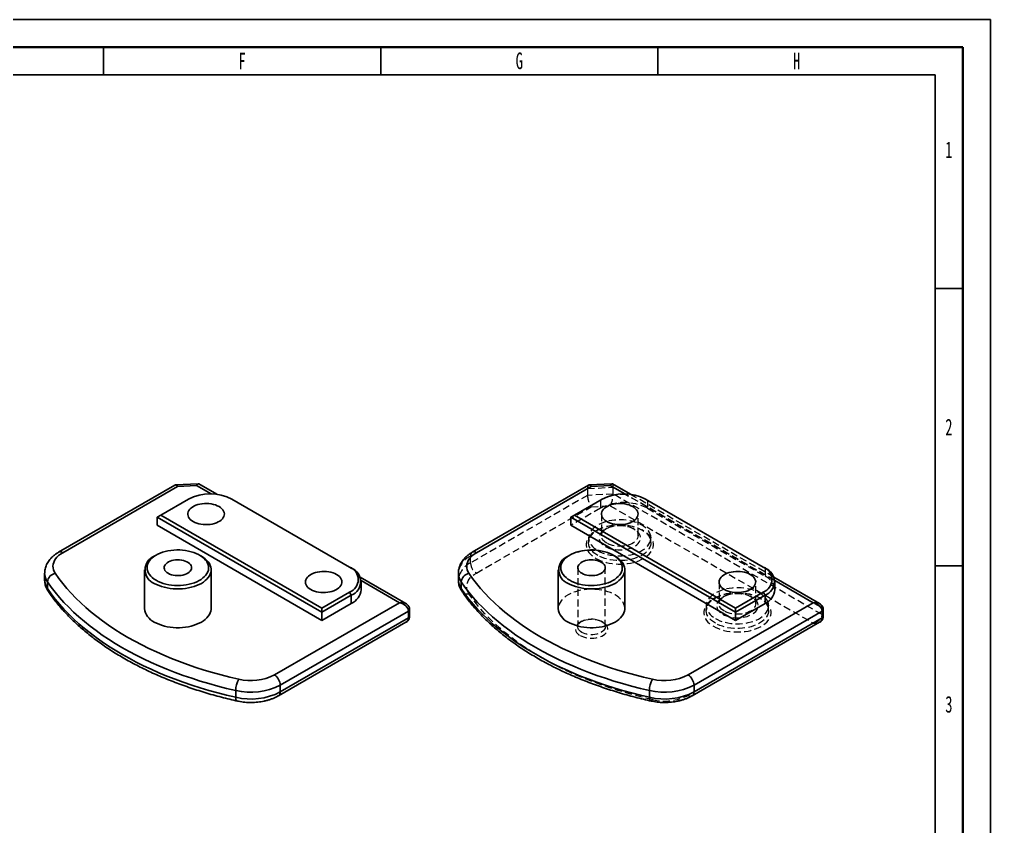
# Model space of a CAD drawing. Header units: millimetres. Extents: x 0 to 420, y 1 to 298.
# Drawn here: x 244.8 to 420, y 152.5 to 298 of the extents above; entities that cross this region are included whole.
import ezdxf

# ---------------------------------------------------------------- set-up
doc = ezdxf.new("R2010")
doc.units = ezdxf.units.MM
doc.linetypes.add('HIDDEN', pattern=[1.905, 1.27, -0.635])
doc.layers.add('SLD-0', color=179, linetype='Continuous')
doc.layers.add('도면층1', color=4, linetype='Continuous', lineweight=35)
doc.layers.add('도면층2', color=3, linetype='Continuous', lineweight=25)
doc.styles.add('SLDTEXTSTYLE5', font='TXT', dxfattribs={"width": 0.638186})

msp = doc.modelspace()

# ---------------------------------------------------------------- linework, layer by layer
at = {"color": 7, "linetype": 'Continuous', "lineweight": 25}
for p, q in [((272.8807, 214.0382), (251.8924, 201.9219)), ((273.3577, 213.8063), (252.6424, 201.8477)), ((277.094, 214.2721), (272.9672, 214.0637)), ((276.7664, 213.9785), (273.3577, 213.8063)), ((279.4216, 212.4457), (276.7664, 213.9785)), ((280.4249, 212.3737), (277.1666, 214.2546)), ((347.5004, 214.0382), (326.5122, 201.9219)), ((347.9774, 213.8063), (327.2621, 201.8477)), ((351.7138, 214.2721), (347.587, 214.0637)), ((351.3861, 213.9785), (347.9774, 213.8063)), ((354.0414, 212.4457), (351.3861, 213.9785)), ((355.0446, 212.3737), (351.7864, 214.2546)), ((275.3172, 211.5089), (270.3321, 208.6311)), ((304.3793, 199.2628), (283.1661, 211.5089)), ((349.937, 211.5089), (344.9519, 208.6311)), ((378.999, 199.2628), (357.7858, 211.5089)), ((270.3321, 208.6311), (269.6957, 208.2637)), ((270.3321, 208.6311), (299.3942, 191.8539)), ((344.9519, 208.6311), (344.3155, 208.2637)), ((344.9519, 208.6311), (374.0139, 191.8539)), ((299.3942, 191.1191), (269.6957, 208.2637)), ((269.6957, 208.2637), (269.6957, 206.7939)), ((269.6957, 206.7939), (299.3942, 189.6493)), ((374.0139, 191.1191), (344.3155, 208.2637)), ((344.3155, 208.2637), (344.3155, 206.7939)), ((344.3155, 206.7939), (374.0139, 189.6493)), ((269.4829, 201.4064), (269.1647, 201.2226)), ((277.6513, 201.2226), (277.3331, 201.4064)), ((344.1027, 201.4064), (343.7844, 201.2226)), ((352.2711, 201.2226), (351.9529, 201.4064)), ((249.385, 198.1736), (249.385, 196.9488)), ((267.408, 198.7738), (267.408, 191.7924)), ((279.408, 191.7924), (279.408, 198.7738)), ((304.6975, 199.0791), (304.3793, 199.2628)), ((324.0048, 198.1736), (324.0048, 196.9488)), ((342.0278, 198.7738), (342.0278, 191.7924)), ((354.0278, 191.7924), (354.0278, 198.7738)), ((379.3172, 199.0791), (378.999, 199.2628)), ((249.9031, 196.5923), (249.9031, 195.3675)), ((314.5198, 192.6911), (306.2868, 197.4439)), ((313.3949, 192.8333), (306.4431, 196.8465)), ((306.4548, 195.1601), (306.4548, 196.6298)), ((324.5229, 196.5923), (324.5229, 195.3675)), ((389.1396, 192.6911), (380.9065, 197.4439)), ((388.0147, 192.8333), (381.0629, 196.8465)), ((381.0746, 195.1601), (381.0746, 196.6298)), ((299.3942, 191.8539), (304.3793, 194.7317)), ((304.6975, 194.1806), (304.3793, 194.7317)), ((374.0139, 191.8539), (378.999, 194.7317)), ((379.3172, 194.1806), (378.999, 194.7317)), ((290.8261, 179.8046), (313.3949, 192.8333)), ((304.6975, 194.1806), (299.3942, 191.1191)), ((304.6975, 192.7108), (299.3942, 189.6493)), ((304.6975, 194.1806), (304.6975, 192.7108)), ((365.4459, 179.8046), (388.0147, 192.8333)), ((379.3172, 194.1806), (374.0139, 191.1191)), ((379.3172, 192.7108), (374.0139, 189.6493)), ((379.3172, 194.1806), (379.3172, 192.7108)), ((314.9859, 191.3023), (291.8868, 177.9675)), ((299.3942, 191.8539), (299.3942, 191.1191)), ((299.3942, 191.1191), (299.3942, 189.6493)), ((314.9859, 190.0775), (314.9859, 191.3023)), ((315.2056, 190.3837), (315.2056, 191.6085)), ((389.6057, 191.3023), (366.5066, 177.9675)), ((374.0139, 191.8539), (374.0139, 191.1191)), ((374.0139, 191.1191), (374.0139, 189.6493)), ((389.6057, 190.0775), (389.6057, 191.3023)), ((389.8253, 190.3837), (389.8253, 191.6085)), ((291.5761, 176.0559), (314.5198, 189.3011)), ((291.8868, 176.7427), (314.9859, 190.0775)), ((366.1958, 176.0559), (389.1396, 189.3011)), ((366.5066, 176.7427), (389.6057, 190.0775)), ((283.8443, 175.7737), (283.8443, 176.9985)), ((291.8868, 177.9675), (291.8868, 176.7427)), ((358.464, 175.7737), (358.464, 176.9985)), ((366.5066, 177.9675), (366.5066, 176.7427))]:
    msp.add_line(p, q, dxfattribs=at)
at = {"color": 7, "linetype": 'HIDDEN', "lineweight": 18}
for p, q in [((326.2015, 201.2351), (347.3028, 213.4167)), ((347.3028, 212.1919), (326.2015, 200.0103)), ((347.3028, 213.4167), (351.9522, 213.6515)), ((347.3028, 213.4167), (347.3028, 212.1919)), ((351.9522, 212.4267), (347.3028, 212.1919)), ((351.9522, 213.6515), (389.6057, 191.9146)), ((351.9522, 212.4267), (351.9522, 213.6515)), ((389.6057, 190.6898), (351.9522, 212.4267)), ((381.0629, 196.8465), (354.0414, 212.4457)), ((380.9065, 197.4439), (355.0446, 212.3737)), ((344.3155, 208.2637), (349.6188, 211.3252)), ((347.9774, 210.1319), (351.3861, 210.3041)), ((349.937, 211.5089), (349.6188, 211.3252)), ((349.6188, 211.3252), (349.6188, 209.8554)), ((351.3861, 210.3041), (388.0147, 189.1589)), ((358.104, 211.3252), (357.7858, 211.5089)), ((358.104, 211.3252), (379.3172, 199.0791)), ((358.104, 211.3252), (358.104, 209.8554)), ((327.2621, 198.1732), (347.9774, 210.1319)), ((349.6188, 209.8554), (344.3155, 206.7939)), ((349.8189, 208.8148), (349.8189, 204.8954)), ((356.4189, 204.8954), (356.4189, 208.8148)), ((358.104, 209.8554), (379.3172, 197.6093)), ((349.1408, 205.9664), (348.8226, 205.7826)), ((350.7851, 206.2422), (350.4669, 206.0585)), ((355.771, 206.0585), (355.4528, 206.2422)), ((357.4153, 205.7826), (357.0971, 205.9664)), ((347.4939, 204.528), (347.4939, 203.6706)), ((358.7439, 203.6706), (358.7439, 204.528)), ((326.2015, 200.0103), (326.2015, 201.2351)), ((345.5528, 199.1412), (345.5528, 188.4854)), ((350.5028, 188.4854), (350.5028, 199.1412)), ((379.3172, 199.0791), (379.3172, 197.6093)), ((371.0321, 196.5687), (371.0321, 192.6493)), ((377.6321, 192.6493), (377.6321, 196.5687)), ((370.354, 193.7202), (370.0358, 193.5365)), ((371.9983, 193.9961), (371.6801, 193.8123)), ((376.9842, 193.8123), (376.666, 193.9961)), ((378.6285, 193.5365), (378.3103, 193.7202)), ((368.7071, 192.2818), (368.7071, 191.4245)), ((379.9571, 191.4245), (379.9571, 192.2818)), ((389.6057, 191.9146), (389.6057, 190.6898)), ((346.2774, 189.4955), (345.9591, 189.3118)), ((350.0964, 189.3118), (349.7781, 189.4955)), ((388.0147, 189.1589), (365.4459, 176.1302))]:
    msp.add_line(p, q, dxfattribs=at)
at = {"color": 7, "linetype": 'Continuous', "lineweight": 25, "flags": 128}
for points in [[(276.1657, 207.4677), (276.4766, 207.3095), (276.8193, 207.175), (277.1886, 207.0664), (277.5785, 206.9854), (277.9829, 206.9332), (278.3955, 206.9107), (278.8097, 206.9182), (279.2191, 206.9556), (279.617, 207.0224), (279.9974, 207.1174), (280.3541, 207.2392), (280.6815, 207.3858), (280.9745, 207.555), (281.2285, 207.744), (281.4395, 207.9499), (281.6041, 208.1695), (281.7197, 208.3992), (281.7845, 208.6355), (281.7976, 208.8746), (281.7586, 209.1128), (281.6682, 209.3463), (281.5278, 209.5714), (281.3396, 209.7845), (281.1067, 209.9824), (280.8326, 210.1619), (280.5218, 210.3201), (280.179, 210.4545), (279.8098, 210.5632), (279.4199, 210.6442), (279.0154, 210.6964), (278.6028, 210.7189), (278.1886, 210.7114), (277.7793, 210.674), (277.3813, 210.6072), (277.001, 210.5122), (276.6443, 210.3904), (276.3169, 210.2438), (276.0238, 210.0746), (275.7698, 209.8856), (275.5589, 209.6797), (275.3943, 209.4601), (275.2787, 209.2304), (275.2138, 208.9941), (275.2008, 208.755), (275.2398, 208.5168), (275.3302, 208.2833), (275.4706, 208.0582), (275.6587, 207.845), (275.8917, 207.6472), (276.1657, 207.4677)], [(350.7855, 207.4677), (351.0963, 207.3095), (351.4391, 207.175), (351.8084, 207.0664), (352.1983, 206.9854), (352.6027, 206.9332), (353.0153, 206.9107), (353.4295, 206.9182), (353.8388, 206.9556), (354.2368, 207.0224), (354.6171, 207.1174), (354.9738, 207.2392), (355.3013, 207.3858), (355.5943, 207.555), (355.8483, 207.744), (356.0593, 207.9499), (356.2238, 208.1695), (356.3395, 208.3992), (356.4043, 208.6355), (356.4173, 208.8746), (356.3783, 209.1128), (356.2879, 209.3463), (356.1475, 209.5714), (355.9594, 209.7845), (355.7265, 209.9824), (355.4524, 210.1619), (355.1415, 210.3201), (354.7988, 210.4545), (354.4295, 210.5632), (354.0396, 210.6442), (353.6352, 210.6964), (353.2226, 210.7189), (352.8084, 210.7114), (352.3991, 210.674), (352.0011, 210.6072), (351.6208, 210.5122), (351.2641, 210.3904), (350.9366, 210.2438), (350.6436, 210.0746), (350.3896, 209.8856), (350.1786, 209.6797), (350.014, 209.4601), (349.8984, 209.2304), (349.8336, 208.9941), (349.8206, 208.755), (349.8596, 208.5168), (349.95, 208.2833), (350.0904, 208.0582), (350.2785, 207.845), (350.5114, 207.6472), (350.7855, 207.4677)], [(252.6424, 201.8477), (252.2529, 201.6), (251.9067, 201.3318), (251.6069, 201.0456), (251.3563, 200.744), (251.1572, 200.4299), (251.0116, 200.1061), (250.9207, 199.7758), (250.8855, 199.4419), (250.9062, 199.1076), (250.9827, 198.776), (251.1142, 198.4503), (251.2995, 198.1334)], [(269.4836, 196.8757), (269.8807, 196.6676), (270.3107, 196.4827), (270.7696, 196.3225), (271.2532, 196.1887), (271.7569, 196.0824), (272.276, 196.0047), (272.8057, 195.9562), (273.341, 195.9375), (273.8769, 195.9488), (274.4084, 195.9898), (274.9306, 196.0602), (275.4386, 196.1595), (275.9277, 196.2865), (276.3932, 196.4402), (276.8308, 196.6192), (277.2365, 196.8216), (277.6064, 197.0458), (277.9371, 197.2895), (278.2256, 197.5505), (278.4691, 197.8263), (278.6653, 198.1144), (278.8124, 198.4121), (278.9091, 198.7167), (278.9544, 199.0251), (278.9479, 199.3347), (278.8897, 199.6425), (278.7803, 199.9455), (278.6208, 200.2411), (278.4125, 200.5264), (278.1576, 200.7988), (277.8583, 201.0557), (277.5175, 201.2947), (277.1383, 201.5136), (276.7242, 201.7104), (276.2792, 201.8831), (275.8074, 202.0303), (275.3132, 202.1505), (274.8012, 202.2426), (274.2762, 202.3058), (273.7431, 202.3394), (273.2069, 202.3431), (272.6725, 202.3169), (272.145, 202.2611), (271.6293, 202.1762), (271.1302, 202.0629), (270.6524, 201.9224), (270.2003, 201.7559), (269.7781, 201.5649), (269.3899, 201.3514), (269.0391, 201.1172), (268.7292, 200.8645), (268.4629, 200.5958), (268.2428, 200.3135), (268.071, 200.0202), (267.9489, 199.7188), (267.8779, 199.4119), (267.8584, 199.1025), (267.8908, 198.7935), (267.9747, 198.4877), (268.1093, 198.1881), (268.2934, 197.8973), (268.5253, 197.6181), (268.8027, 197.3532), (269.1231, 197.1049), (269.4836, 196.8757)], [(327.2621, 201.8477), (326.8727, 201.6), (326.5264, 201.3318), (326.2266, 201.0456), (325.976, 200.744), (325.777, 200.4299), (325.6313, 200.1061), (325.5405, 199.7758), (325.5052, 199.4419), (325.526, 199.1076), (325.6024, 198.776), (325.7339, 198.4503), (325.9193, 198.1334)], [(344.1033, 196.8757), (344.5004, 196.6676), (344.9304, 196.4827), (345.3894, 196.3225), (345.8729, 196.1887), (346.3766, 196.0824), (346.8957, 196.0047), (347.4254, 195.9562), (347.9607, 195.9375), (348.4966, 195.9488), (349.0282, 195.9898), (349.5504, 196.0602), (350.0584, 196.1595), (350.5474, 196.2865), (351.0129, 196.4402), (351.4506, 196.6192), (351.8562, 196.8216), (352.2262, 197.0458), (352.5569, 197.2895), (352.8454, 197.5505), (353.0888, 197.8263), (353.285, 198.1144), (353.4322, 198.4121), (353.5288, 198.7167), (353.5741, 199.0251), (353.5676, 199.3347), (353.5094, 199.6425), (353.4001, 199.9455), (353.2405, 200.2411), (353.0323, 200.5264), (352.7774, 200.7988), (352.4781, 201.0557), (352.1372, 201.2947), (351.758, 201.5136), (351.344, 201.7104), (350.899, 201.8831), (350.4272, 202.0303), (349.933, 202.1505), (349.421, 202.2426), (348.896, 202.3058), (348.3629, 202.3394), (347.8266, 202.3431), (347.2923, 202.3169), (346.7648, 202.2611), (346.2491, 202.1762), (345.75, 202.0629), (345.2722, 201.9224), (344.8201, 201.7559), (344.3979, 201.5649), (344.0096, 201.3514), (343.6589, 201.1172), (343.349, 200.8645), (343.0827, 200.5958), (342.8626, 200.3135), (342.6907, 200.0202), (342.5687, 199.7188), (342.4976, 199.4119), (342.4782, 199.1025), (342.5106, 198.7935), (342.5945, 198.4877), (342.7291, 198.1881), (342.9132, 197.8973), (343.145, 197.6181), (343.4225, 197.3532), (343.7429, 197.1049), (344.1033, 196.8757)], [(277.6513, 201.2226), (278.024, 200.9866), (278.358, 200.7313), (278.6497, 200.4593), (278.8968, 200.1729), (279.097, 199.8745), (279.2486, 199.5668), (279.3505, 199.2523), (279.4016, 198.9338), (279.4016, 198.6138), (279.3505, 198.2953), (279.2486, 197.9808), (279.097, 197.6731), (278.8968, 197.3747), (278.6497, 197.0883), (278.358, 196.8163), (278.024, 196.561), (277.6507, 196.3246), (277.2411, 196.109), (276.7988, 195.9162), (276.3276, 195.7478), (275.8315, 195.6052), (275.3148, 195.4896), (274.7817, 195.4021), (274.237, 195.3433), (273.6851, 195.3138), (273.1309, 195.3138), (272.5791, 195.3433), (272.0343, 195.4021), (271.5013, 195.4896), (270.9845, 195.6052), (270.4884, 195.7478), (270.0172, 195.9162), (269.5749, 196.109), (269.1654, 196.3246)], [(271.6579, 198.1309), (271.9314, 197.9946), (272.2363, 197.8827), (272.5662, 197.7976), (272.9141, 197.7412), (273.2725, 197.7146), (273.6337, 197.7184), (273.9902, 197.7526), (274.3342, 197.8163), (274.6585, 197.9083), (274.9562, 198.0265), (275.2209, 198.1685), (275.4469, 198.3313), (275.6294, 198.5113), (275.7647, 198.7047), (275.8496, 198.9074), (275.8826, 199.1152), (275.8628, 199.3234), (275.7907, 199.5278), (275.6678, 199.724), (275.4968, 199.9077), (275.2812, 200.0751), (275.0257, 200.2226), (274.7357, 200.3471), (274.4174, 200.4458), (274.0777, 200.5167), (273.7236, 200.5584), (273.3628, 200.5698), (273.003, 200.5508), (272.6518, 200.5017), (272.3167, 200.4237), (272.0049, 200.3183), (271.723, 200.1878), (271.477, 200.035), (271.2722, 199.8632), (271.1129, 199.6759), (271.0025, 199.4773), (270.9433, 199.2716), (270.9367, 199.063), (270.9828, 198.8561), (271.0806, 198.6553), (271.2279, 198.4648), (271.4218, 198.2888), (271.6579, 198.1309)], [(352.2711, 201.2226), (352.6438, 200.9866), (352.9778, 200.7313), (353.2695, 200.4593), (353.5165, 200.1729), (353.7167, 199.8745), (353.8684, 199.5668), (353.9702, 199.2523), (354.0214, 198.9338), (354.0214, 198.6138), (353.9702, 198.2953), (353.8684, 197.9808), (353.7167, 197.6731), (353.5165, 197.3747), (353.2695, 197.0883), (352.9778, 196.8163), (352.6438, 196.561), (352.2704, 196.3246), (351.8609, 196.109), (351.4186, 195.9162), (350.9474, 195.7478), (350.4513, 195.6052), (349.9345, 195.4896), (349.4015, 195.4021), (348.8567, 195.3433), (348.3049, 195.3138), (347.7507, 195.3138), (347.1988, 195.3433), (346.6541, 195.4021), (346.121, 195.4896), (345.6042, 195.6052), (345.1081, 195.7478), (344.637, 195.9162), (344.1947, 196.109), (343.7851, 196.3246)], [(346.2777, 198.1309), (346.5511, 197.9946), (346.8561, 197.8827), (347.186, 197.7976), (347.5338, 197.7412), (347.8922, 197.7146), (348.2535, 197.7184), (348.6099, 197.7526), (348.954, 197.8163), (349.2783, 197.9083), (349.576, 198.0265), (349.8406, 198.1685), (350.0666, 198.3313), (350.2492, 198.5113), (350.3844, 198.7047), (350.4694, 198.9074), (350.5024, 199.1152), (350.4826, 199.3234), (350.4105, 199.5278), (350.2876, 199.724), (350.1165, 199.9077), (349.9009, 200.0751), (349.6454, 200.2226), (349.3555, 200.3471), (349.0372, 200.4458), (348.6974, 200.5167), (348.3434, 200.5584), (347.9826, 200.5698), (347.6227, 200.5508), (347.2716, 200.5017), (346.9365, 200.4237), (346.6247, 200.3183), (346.3428, 200.1878), (346.0968, 200.035), (345.8919, 199.8632), (345.7326, 199.6759), (345.6222, 199.4773), (345.5631, 199.2716), (345.5565, 199.063), (345.6026, 198.8561), (345.7003, 198.6553), (345.8477, 198.4648), (346.0415, 198.2888), (346.2777, 198.1309)], [(251.2995, 198.1334), (251.951, 197.2147), (252.6489, 196.3075), (253.3928, 195.4126), (254.1819, 194.5306), (255.0155, 193.6625), (255.893, 192.8088), (256.8135, 191.9704), (257.7764, 191.148), (258.7807, 190.3422), (259.8256, 189.5539), (260.9101, 188.7836), (262.0334, 188.0321), (263.1945, 187.2999), (264.3924, 186.5878), (265.626, 185.8963), (266.8943, 185.226), (268.1961, 184.5775), (269.5304, 183.9514), (270.896, 183.3482), (272.2917, 182.7684), (273.7164, 182.2126), (275.1687, 181.6812), (276.6474, 181.1746), (278.1513, 180.6934), (279.6791, 180.2378), (281.2293, 179.8084), (282.8008, 179.4055), (284.3921, 179.0294)], [(297.3789, 195.2216), (297.6898, 195.0634), (298.0325, 194.9289), (298.4018, 194.8203), (298.7917, 194.7393), (299.1962, 194.6871), (299.6087, 194.6646), (300.0229, 194.6721), (300.4323, 194.7095), (300.8302, 194.7762), (301.2106, 194.8713), (301.5673, 194.993), (301.8947, 195.1397), (302.1878, 195.3088), (302.4418, 195.4979), (302.6527, 195.7038), (302.8173, 195.9234), (302.9329, 196.1531), (302.9977, 196.3894), (303.0108, 196.6285), (302.9718, 196.8667), (302.8814, 197.1002), (302.741, 197.3253), (302.5528, 197.5384), (302.3199, 197.7363), (302.0458, 197.9157), (301.735, 198.074), (301.3922, 198.2084), (301.023, 198.317), (300.6331, 198.3981), (300.2286, 198.4503), (299.816, 198.4728), (299.4018, 198.4653), (298.9925, 198.4278), (298.5946, 198.3611), (298.2142, 198.2661), (297.8575, 198.1443), (297.5301, 197.9977), (297.237, 197.8285), (296.983, 197.6395), (296.7721, 197.4335), (296.6075, 197.214), (296.4919, 196.9842), (296.427, 196.7479), (296.414, 196.5088), (296.453, 196.2707), (296.5434, 196.0372), (296.6838, 195.8121), (296.8719, 195.5989), (297.1049, 195.4011), (297.3789, 195.2216)], [(325.9193, 198.1334), (326.5707, 197.2147), (327.2687, 196.3075), (328.0125, 195.4126), (328.8016, 194.5306), (329.6353, 193.6625), (330.5127, 192.8088), (331.4333, 191.9704), (332.3961, 191.148), (333.4004, 190.3422), (334.4453, 189.5539), (335.5299, 188.7836), (336.6532, 188.0321), (337.8143, 187.2999), (339.0122, 186.5878), (340.2458, 185.8963), (341.514, 185.226), (342.8159, 184.5775), (344.1502, 183.9514), (345.5158, 183.3482), (346.9115, 182.7684), (348.3361, 182.2126), (349.7885, 181.6812), (351.2672, 181.1746), (352.7711, 180.6934), (354.2988, 180.2378), (355.8491, 179.8084), (357.4206, 179.4055), (359.0119, 179.0294)], [(371.9987, 195.2216), (372.3096, 195.0634), (372.6523, 194.9289), (373.0216, 194.8203), (373.4115, 194.7393), (373.8159, 194.6871), (374.2285, 194.6646), (374.6427, 194.6721), (375.052, 194.7095), (375.45, 194.7762), (375.8303, 194.8713), (376.187, 194.993), (376.5145, 195.1397), (376.8075, 195.3088), (377.0615, 195.4979), (377.2725, 195.7038), (377.4371, 195.9234), (377.5527, 196.1531), (377.6175, 196.3894), (377.6305, 196.6285), (377.5915, 196.8667), (377.5011, 197.1002), (377.3607, 197.3253), (377.1726, 197.5384), (376.9397, 197.7363), (376.6656, 197.9157), (376.3547, 198.074), (376.012, 198.2084), (375.6427, 198.317), (375.2528, 198.3981), (374.8484, 198.4503), (374.4358, 198.4728), (374.0216, 198.4653), (373.6123, 198.4278), (373.2143, 198.3611), (372.834, 198.2661), (372.4773, 198.1443), (372.1498, 197.9977), (371.8568, 197.8285), (371.6028, 197.6395), (371.3918, 197.4335), (371.2272, 197.214), (371.1116, 196.9842), (371.0468, 196.7479), (371.0338, 196.5088), (371.0728, 196.2707), (371.1632, 196.0372), (371.3036, 195.8121), (371.4917, 195.5989), (371.7246, 195.4011), (371.9987, 195.2216)], [(283.8443, 176.9985), (282.2122, 177.3842), (280.6004, 177.7975), (279.0104, 178.2379), (277.4435, 178.7051), (275.901, 179.1987), (274.3843, 179.7182), (272.8948, 180.2633), (271.4336, 180.8334), (270.0021, 181.428), (268.6015, 182.0467), (267.233, 182.6888), (265.8978, 183.354), (264.597, 184.0414), (263.3317, 184.7507), (262.1032, 185.4811), (260.9123, 186.232), (259.7602, 187.0028), (258.6478, 187.7928), (257.5761, 188.6014), (256.5461, 189.4278), (255.5585, 190.2713), (254.6144, 191.1312), (253.7144, 192.0067), (252.8594, 192.8972), (252.0501, 193.8017), (251.2872, 194.7196), (250.5713, 195.6501), (249.9031, 196.5923)], [(358.464, 176.9985), (356.8319, 177.3842), (355.2202, 177.7975), (353.6301, 178.2379), (352.0632, 178.7051), (350.5208, 179.1987), (349.0041, 179.7182), (347.5146, 180.2633), (346.0534, 180.8334), (344.6219, 181.428), (343.2213, 182.0467), (341.8528, 182.6888), (340.5175, 183.354), (339.2167, 184.0414), (337.9515, 184.7507), (336.7229, 185.4811), (335.5321, 186.232), (334.3799, 187.0028), (333.2676, 187.7928), (332.1959, 188.6014), (331.1658, 189.4278), (330.1783, 190.2713), (329.2341, 191.1312), (328.3342, 192.0067), (327.4792, 192.8972), (326.6698, 193.8017), (325.9069, 194.7196), (325.1911, 195.6501), (324.5229, 196.5923)], [(249.9031, 195.3675), (250.5713, 194.4253), (251.2872, 193.4948), (252.0501, 192.5769), (252.8594, 191.6724), (253.7144, 190.7819), (254.6144, 189.9064), (255.5585, 189.0465), (256.5461, 188.203), (257.5761, 187.3766), (258.6478, 186.568), (259.7602, 185.778), (260.9123, 185.0072), (262.1032, 184.2563), (263.3317, 183.5259), (264.597, 182.8166), (265.8978, 182.1291), (267.233, 181.464), (268.6015, 180.8219), (270.0021, 180.2032), (271.4336, 179.6086), (272.8948, 179.0385), (274.3843, 178.4934), (275.901, 177.9739), (277.4435, 177.4803), (279.0104, 177.0131), (280.6004, 176.5727), (282.2122, 176.1594), (283.8443, 175.7737)], [(324.5229, 195.3675), (325.1911, 194.4253), (325.9069, 193.4948), (326.6698, 192.5769), (327.4792, 191.6724), (328.3342, 190.7819), (329.2341, 189.9064), (330.1783, 189.0465), (331.1658, 188.203), (332.1959, 187.3766), (333.2676, 186.568), (334.3799, 185.778), (335.5321, 185.0072), (336.7229, 184.2563), (337.9515, 183.5259), (339.2167, 182.8166), (340.5175, 182.1291), (341.8528, 181.464), (343.2213, 180.8219), (344.6219, 180.2032), (346.0534, 179.6086), (347.5146, 179.0385), (349.0041, 178.4934), (350.5208, 177.9739), (352.0632, 177.4803), (353.6301, 177.0131), (355.2202, 176.5727), (356.8319, 176.1594), (358.464, 175.7737)], [(269.1654, 189.3432), (269.5749, 189.1276), (270.0172, 188.9348), (270.4884, 188.7664), (270.9845, 188.6238), (271.5013, 188.5082), (272.0343, 188.4207), (272.5791, 188.3619), (273.1309, 188.3324), (273.6851, 188.3324), (274.237, 188.3619), (274.7817, 188.4207), (275.3148, 188.5082), (275.8315, 188.6238), (276.3276, 188.7664), (276.7988, 188.9348), (277.2411, 189.1276), (277.6507, 189.3432), (278.024, 189.5796), (278.358, 189.8349), (278.6497, 190.1069), (278.8968, 190.3933), (279.097, 190.6916), (279.2486, 190.9994), (279.3505, 191.3138), (279.4016, 191.6324), (279.408, 191.7924)], [(343.7851, 189.3432), (344.1947, 189.1276), (344.637, 188.9348), (345.1081, 188.7664), (345.6042, 188.6238), (346.121, 188.5082), (346.6541, 188.4207), (347.1988, 188.3619), (347.7507, 188.3324), (348.3049, 188.3324), (348.8567, 188.3619), (349.4015, 188.4207), (349.9345, 188.5082), (350.4513, 188.6238), (350.9474, 188.7664), (351.4186, 188.9348), (351.8609, 189.1276), (352.2704, 189.3432), (352.6438, 189.5796), (352.9778, 189.8349), (353.2695, 190.1069), (353.5165, 190.3933), (353.7167, 190.6916), (353.8684, 190.9994), (353.9702, 191.3138), (354.0214, 191.6324), (354.0278, 191.7924)], [(283.8443, 175.7737), (283.8548, 175.5502), (283.886, 175.3663), (283.9366, 175.2291), (284.0047, 175.1437), (284.0608, 175.1168)], [(358.464, 175.7737), (358.4746, 175.5502), (358.5057, 175.3663), (358.5564, 175.2291), (358.6245, 175.1437), (358.6805, 175.1168)]]:
    msp.add_lwpolyline(points, dxfattribs=at)
at = {"color": 7, "linetype": 'HIDDEN', "lineweight": 18, "flags": 128}
for points in [[(348.8233, 200.8233), (349.2379, 200.6051), (349.6857, 200.4099), (350.1628, 200.2393), (350.6651, 200.0949), (351.1884, 199.9779), (351.7281, 199.8893), (352.2796, 199.8297), (352.8384, 199.7999), (353.3995, 199.7999), (353.9582, 199.8297), (354.5098, 199.8893), (355.0495, 199.9779), (355.5728, 200.0949), (356.0751, 200.2393), (356.5521, 200.4099), (356.9999, 200.6051), (357.4146, 200.8233), (357.7926, 201.0627), (358.1308, 201.3212), (358.4262, 201.5966), (358.6763, 201.8866), (358.879, 202.1886), (359.0326, 202.5002), (359.1357, 202.8186), (359.1875, 203.1412), (359.1875, 203.4651), (359.1357, 203.7877), (359.0326, 204.1061), (358.879, 204.4176), (358.6763, 204.7197), (358.4262, 205.0097), (358.1308, 205.2851), (357.7926, 205.5436), (357.4146, 205.783), (356.9999, 206.0012), (356.5521, 206.1964), (356.0751, 206.367), (355.5728, 206.5113), (355.0495, 206.6284), (354.5098, 206.717), (353.9582, 206.7765), (353.3995, 206.8064), (352.8384, 206.8064), (352.2796, 206.7765), (351.7281, 206.717), (351.1884, 206.6284), (350.6651, 206.5113), (350.1628, 206.367), (349.6857, 206.1964), (349.2379, 206.0012), (348.8233, 205.783), (348.4452, 205.5436), (348.1071, 205.2851), (347.8117, 205.0097), (347.5616, 204.7197), (347.3589, 204.4176), (347.2053, 204.1061), (347.1022, 203.7877), (347.0504, 203.4651), (347.0504, 203.1412), (347.1022, 202.8186), (347.2053, 202.5002), (347.3589, 202.1886), (347.5616, 201.8866), (347.8117, 201.5966), (348.1071, 201.3212), (348.4452, 201.0627), (348.8233, 200.8233)], [(349.1415, 202.2318), (349.5376, 202.0239), (349.9661, 201.8387), (350.4232, 201.6779), (350.9047, 201.5429), (351.4062, 201.4349), (351.9233, 201.3549), (352.4511, 201.3037), (352.9851, 201.2816), (353.5202, 201.289), (354.0517, 201.3257), (354.5748, 201.3914), (355.0847, 201.4854), (355.5768, 201.6071), (356.0466, 201.7552), (356.4899, 201.9284), (356.9027, 202.1251), (357.2812, 202.3437), (357.622, 202.582), (357.922, 202.8379), (358.1786, 203.1091), (358.3893, 203.3932), (358.5523, 203.6875), (358.6661, 203.9895), (358.7296, 204.2963), (358.7423, 204.6052), (358.7042, 204.9135), (358.6154, 205.2182), (358.4768, 205.5167), (358.2898, 205.8062), (358.0559, 206.0842), (357.7773, 206.3481), (357.4565, 206.5954), (357.0964, 206.8241), (356.7003, 207.032), (356.2718, 207.2172), (355.8147, 207.378), (355.3332, 207.513), (354.8317, 207.621), (354.3146, 207.701), (353.7867, 207.7522), (353.2528, 207.7743), (352.7177, 207.7669), (352.1861, 207.7302), (351.6631, 207.6645), (351.1532, 207.5705), (350.6611, 207.4488), (350.1913, 207.3007), (349.748, 207.1275), (349.3352, 206.9308), (348.9567, 206.7122), (348.6159, 206.474), (348.3159, 206.218), (348.0593, 205.9468), (347.8486, 205.6627), (347.6856, 205.3684), (347.5718, 205.0664), (347.5083, 204.7596), (347.4955, 204.4507), (347.5337, 204.1424), (347.6225, 203.8377), (347.761, 203.5392), (347.9481, 203.2497), (348.182, 202.9717), (348.4606, 202.7078), (348.7814, 202.4605), (349.1415, 202.2318)], [(349.1415, 201.3744), (348.7814, 201.6031), (348.4606, 201.8505), (348.182, 202.1143), (347.9481, 202.3923), (347.761, 202.6818), (347.6225, 202.9803), (347.5337, 203.2851), (347.4955, 203.5933), (347.5083, 203.9022), (347.5718, 204.2091), (347.6856, 204.511), (347.8486, 204.8054), (348.0593, 205.0894), (348.3159, 205.3607), (348.6159, 205.6166), (348.9567, 205.8549), (349.3352, 206.0734), (349.748, 206.2701), (350.1913, 206.4433), (350.6611, 206.5914), (351.1532, 206.7131), (351.6631, 206.8072), (352.1861, 206.8729), (352.7177, 206.9096), (353.2528, 206.9169), (353.7867, 206.8949), (354.3146, 206.8436), (354.8317, 206.7636), (355.3332, 206.6556), (355.8147, 206.5206), (356.2718, 206.3598), (356.7003, 206.1746), (357.0964, 205.9667), (357.4565, 205.7381), (357.7773, 205.4907), (358.0559, 205.2268), (358.2898, 204.9489), (358.4768, 204.6593), (358.6154, 204.3608), (358.7042, 204.0561), (358.7423, 203.7479), (358.7296, 203.4389), (358.6661, 203.1321), (358.5523, 202.8301), (358.3893, 202.5358), (358.1786, 202.2517), (357.922, 201.9805), (357.622, 201.7246), (357.2812, 201.4863), (356.9027, 201.2678), (356.4899, 201.071), (356.0466, 200.8978), (355.5768, 200.7497), (355.0847, 200.6281), (354.5748, 200.534), (354.0517, 200.4683), (353.5202, 200.4316), (352.9851, 200.4243), (352.4511, 200.4463), (351.9233, 200.4975), (351.4062, 200.5775), (350.9047, 200.6855), (350.4232, 200.8205), (349.9661, 200.9814), (349.5376, 201.1666), (349.1415, 201.3744)], [(350.7855, 203.5483), (350.5114, 203.7278), (350.2785, 203.9256), (350.0904, 204.1388), (349.95, 204.3639), (349.8596, 204.5974), (349.8206, 204.8356), (349.8336, 205.0747), (349.8984, 205.311), (350.014, 205.5407), (350.1786, 205.7603), (350.3896, 205.9662), (350.6436, 206.1552), (350.9366, 206.3244), (351.2641, 206.471), (351.6208, 206.5928), (352.0011, 206.6878), (352.3991, 206.7546), (352.8084, 206.792), (353.2226, 206.7995), (353.6352, 206.777), (354.0396, 206.7248), (354.4295, 206.6438), (354.7988, 206.5352), (355.1415, 206.4007), (355.4524, 206.2425), (355.7265, 206.063), (355.9594, 205.8651), (356.1475, 205.652), (356.2879, 205.4269), (356.3783, 205.1934), (356.4173, 204.9552), (356.4043, 204.7161), (356.3395, 204.4798), (356.2238, 204.2501), (356.0593, 204.0305), (355.8483, 203.8246), (355.5943, 203.6356), (355.3013, 203.4664), (354.9738, 203.3198), (354.6171, 203.198), (354.2368, 203.103), (353.8388, 203.0362), (353.4295, 202.9988), (353.0153, 202.9913), (352.6027, 203.0138), (352.1983, 203.066), (351.8084, 203.147), (351.4391, 203.2556), (351.0963, 203.3901), (350.7855, 203.5483)], [(350.4673, 202.9972), (350.7931, 202.8298), (351.1503, 202.6854), (351.5341, 202.5659), (351.9394, 202.473), (352.3606, 202.4078), (352.7921, 202.3714), (353.228, 202.364), (353.6624, 202.386), (354.0895, 202.4369), (354.5035, 202.5161), (354.8987, 202.6225), (355.2699, 202.7546), (355.6119, 202.9108), (355.9203, 203.0888), (356.1908, 203.2863), (356.4197, 203.5005), (356.604, 203.7287), (356.7412, 203.9677), (356.8293, 204.2142), (356.8674, 204.465), (356.8547, 204.7166), (356.7915, 204.9657), (356.6786, 205.2089), (356.5176, 205.4428), (356.3106, 205.6644), (356.0605, 205.8707), (355.7706, 206.0587), (355.4448, 206.2261), (355.0876, 206.3705), (354.7038, 206.49), (354.2985, 206.5829), (353.8773, 206.6481), (353.4458, 206.6845), (353.0099, 206.6919), (352.5754, 206.6699), (352.1484, 206.619), (351.7344, 206.5398), (351.3392, 206.4334), (350.968, 206.3013), (350.626, 206.1451), (350.3176, 205.9671), (350.0471, 205.7696), (349.8182, 205.5554), (349.6339, 205.3272), (349.4967, 205.0882), (349.4085, 204.8417), (349.3705, 204.5909), (349.3832, 204.3393), (349.4464, 204.0902), (349.5593, 203.847), (349.7203, 203.6131), (349.9273, 203.3915), (350.1774, 203.1852), (350.4673, 202.9972)], [(325.9193, 194.4589), (325.7339, 194.7759), (325.6024, 195.1016), (325.526, 195.4332), (325.5052, 195.7674), (325.5405, 196.1013), (325.6313, 196.4317), (325.777, 196.7554), (325.976, 197.0696), (326.2266, 197.3711), (326.5264, 197.6574), (326.8727, 197.9256), (327.2621, 198.1732)], [(359.0119, 175.355), (357.4206, 175.7311), (355.8491, 176.134), (354.2988, 176.5634), (352.7711, 177.0189), (351.2672, 177.5002), (349.7885, 178.0067), (348.3361, 178.5382), (346.9115, 179.094), (345.5158, 179.6738), (344.1502, 180.277), (342.8159, 180.9031), (341.514, 181.5516), (340.2458, 182.2218), (339.0122, 182.9133), (337.8143, 183.6255), (336.6532, 184.3576), (335.5299, 185.1092), (334.4453, 185.8795), (333.4004, 186.6678), (332.3961, 187.4735), (331.4333, 188.296), (330.5127, 189.1344), (329.6353, 189.988), (328.8016, 190.8562), (328.0125, 191.7382), (327.2687, 192.6331), (326.5707, 193.5403), (325.9193, 194.4589)], [(354.0278, 191.7924), (354.0214, 191.9523), (353.9702, 192.2709), (353.8684, 192.5854), (353.7167, 192.8931), (353.5165, 193.1915), (353.2695, 193.4778), (352.9778, 193.7499), (352.6438, 194.0052), (352.2704, 194.2416), (351.8609, 194.4571), (351.4186, 194.6499), (350.9474, 194.8184), (350.4513, 194.961), (349.9345, 195.0766), (349.4015, 195.1641), (348.8567, 195.2229), (348.3049, 195.2524), (347.7507, 195.2524), (347.1988, 195.2229), (346.6541, 195.1641), (346.121, 195.0766), (345.6042, 194.961), (345.1081, 194.8184), (344.637, 194.6499), (344.1947, 194.4571), (343.7851, 194.2416), (343.4118, 194.0052), (343.0778, 193.7499), (342.786, 193.4778), (342.539, 193.1915), (342.3388, 192.8931), (342.1871, 192.5854), (342.0853, 192.2709), (342.0342, 191.9523), (342.0278, 191.7924)], [(370.0365, 188.5772), (370.4512, 188.3589), (370.8989, 188.1637), (371.376, 187.9932), (371.8783, 187.8488), (372.4016, 187.7318), (372.9413, 187.6431), (373.4928, 187.5836), (374.0516, 187.5537), (374.6127, 187.5537), (375.1714, 187.5836), (375.723, 187.6431), (376.2627, 187.7318), (376.786, 187.8488), (377.2883, 187.9932), (377.7653, 188.1637), (378.2131, 188.3589), (378.6278, 188.5772), (379.0058, 188.8166), (379.344, 189.0751), (379.6394, 189.3505), (379.8895, 189.6405), (380.0922, 189.9425), (380.2458, 190.2541), (380.3489, 190.5725), (380.4007, 190.8951), (380.4007, 191.219), (380.3489, 191.5415), (380.2458, 191.86), (380.0922, 192.1715), (379.8895, 192.4736), (379.6394, 192.7636), (379.344, 193.039), (379.0058, 193.2975), (378.6278, 193.5369), (378.2131, 193.7551), (377.7653, 193.9503), (377.2883, 194.1208), (376.786, 194.2652), (376.2627, 194.3822), (375.723, 194.4709), (375.1714, 194.5304), (374.6127, 194.5603), (374.0516, 194.5603), (373.4928, 194.5304), (372.9413, 194.4709), (372.4016, 194.3822), (371.8783, 194.2652), (371.376, 194.1208), (370.8989, 193.9503), (370.4512, 193.7551), (370.0365, 193.5369), (369.6584, 193.2975), (369.3203, 193.039), (369.0249, 192.7636), (368.7748, 192.4736), (368.5721, 192.1715), (368.4185, 191.86), (368.3154, 191.5415), (368.2636, 191.219), (368.2636, 190.8951), (368.3154, 190.5725), (368.4185, 190.2541), (368.5721, 189.9425), (368.7748, 189.6405), (369.0249, 189.3505), (369.3203, 189.0751), (369.6584, 188.8166), (370.0365, 188.5772)], [(370.3547, 189.9857), (370.7508, 189.7778), (371.1793, 189.5926), (371.6364, 189.4318), (372.1179, 189.2968), (372.6194, 189.1888), (373.1365, 189.1088), (373.6644, 189.0576), (374.1983, 189.0355), (374.7334, 189.0429), (375.2649, 189.0795), (375.788, 189.1452), (376.2979, 189.2393), (376.79, 189.361), (377.2598, 189.5091), (377.7031, 189.6823), (378.1159, 189.879), (378.4944, 190.0975), (378.8352, 190.3358), (379.1352, 190.5917), (379.3918, 190.863), (379.6025, 191.147), (379.7655, 191.4414), (379.8793, 191.7433), (379.9428, 192.0502), (379.9556, 192.3591), (379.9174, 192.6673), (379.8286, 192.9721), (379.6901, 193.2706), (379.503, 193.5601), (379.2691, 193.8381), (378.9905, 194.1019), (378.6697, 194.3493), (378.3096, 194.578), (377.9135, 194.7858), (377.485, 194.971), (377.0279, 195.1319), (376.5464, 195.2669), (376.0449, 195.3749), (375.5278, 195.4549), (374.9999, 195.5061), (374.466, 195.5282), (373.9309, 195.5208), (373.3994, 195.4841), (372.8763, 195.4184), (372.3664, 195.3243), (371.8743, 195.2027), (371.4045, 195.0546), (370.9612, 194.8814), (370.5484, 194.6846), (370.1699, 194.4661), (369.8291, 194.2278), (369.5291, 193.9719), (369.2725, 193.7007), (369.0618, 193.4166), (368.8988, 193.1223), (368.785, 192.8203), (368.7215, 192.5135), (368.7087, 192.2046), (368.7469, 191.8963), (368.8357, 191.5916), (368.9742, 191.2931), (369.1613, 191.0036), (369.3952, 190.7256), (369.6738, 190.4617), (369.9946, 190.2143), (370.3547, 189.9857)], [(370.3547, 189.1283), (369.9946, 189.357), (369.6738, 189.6044), (369.3952, 189.8682), (369.1613, 190.1462), (368.9742, 190.4357), (368.8357, 190.7342), (368.7469, 191.039), (368.7087, 191.3472), (368.7215, 191.6561), (368.785, 191.963), (368.8988, 192.2649), (369.0618, 192.5593), (369.2725, 192.8433), (369.5291, 193.1145), (369.8291, 193.3705), (370.1699, 193.6088), (370.5484, 193.8273), (370.9612, 194.024), (371.4045, 194.1972), (371.8743, 194.3453), (372.3664, 194.467), (372.8763, 194.5611), (373.3994, 194.6267), (373.9309, 194.6634), (374.466, 194.6708), (374.9999, 194.6487), (375.5278, 194.5975), (376.0449, 194.5175), (376.5464, 194.4095), (377.0279, 194.2745), (377.485, 194.1137), (377.9135, 193.9285), (378.3096, 193.7206), (378.6697, 193.4919), (378.9905, 193.2446), (379.2691, 192.9807), (379.503, 192.7027), (379.6901, 192.4132), (379.8286, 192.1147), (379.9174, 191.81), (379.9556, 191.5017), (379.9428, 191.1928), (379.8793, 190.886), (379.7655, 190.584), (379.6025, 190.2897), (379.3918, 190.0056), (379.1352, 189.7344), (378.8352, 189.4785), (378.4944, 189.2402), (378.1159, 189.0217), (377.7031, 188.8249), (377.2598, 188.6517), (376.79, 188.5036), (376.2979, 188.382), (375.788, 188.2879), (375.2649, 188.2222), (374.7334, 188.1855), (374.1983, 188.1781), (373.6644, 188.2002), (373.1365, 188.2514), (372.6194, 188.3314), (372.1179, 188.4394), (371.6364, 188.5744), (371.1793, 188.7353), (370.7508, 188.9204), (370.3547, 189.1283)], [(371.6805, 190.7511), (372.0063, 190.5837), (372.3635, 190.4393), (372.7473, 190.3198), (373.1526, 190.2269), (373.5738, 190.1617), (374.0053, 190.1252), (374.4412, 190.1179), (374.8756, 190.1399), (375.3027, 190.1908), (375.7167, 190.27), (376.1119, 190.3763), (376.4831, 190.5085), (376.8251, 190.6646), (377.1335, 190.8427), (377.404, 191.0401), (377.6329, 191.2544), (377.8172, 191.4826), (377.9544, 191.7215), (378.0426, 191.9681), (378.0806, 192.2189), (378.0679, 192.4705), (378.0047, 192.7196), (377.8918, 192.9628), (377.7308, 193.1967), (377.5238, 193.4183), (377.2737, 193.6245), (376.9838, 193.8126), (376.658, 193.98), (376.3008, 194.1244), (375.917, 194.2438), (375.5117, 194.3368), (375.0905, 194.4019), (374.659, 194.4384), (374.2231, 194.4457), (373.7887, 194.4238), (373.3616, 194.3729), (372.9476, 194.2937), (372.5524, 194.1873), (372.1812, 194.0552), (371.8392, 193.899), (371.5308, 193.721), (371.2603, 193.5235), (371.0314, 193.3093), (370.8471, 193.0811), (370.7099, 192.8421), (370.6217, 192.5956), (370.5837, 192.3448), (370.5964, 192.0932), (370.6596, 191.8441), (370.7725, 191.6009), (370.9335, 191.3669), (371.1405, 191.1453), (371.3906, 190.9391), (371.6805, 190.7511)], [(371.9987, 191.3022), (371.7246, 191.4817), (371.4917, 191.6795), (371.3036, 191.8927), (371.1632, 192.1178), (371.0728, 192.3513), (371.0338, 192.5894), (371.0468, 192.8286), (371.1116, 193.0648), (371.2272, 193.2946), (371.3918, 193.5141), (371.6028, 193.7201), (371.8568, 193.9091), (372.1498, 194.0783), (372.4773, 194.2249), (372.834, 194.3467), (373.2143, 194.4417), (373.6123, 194.5084), (374.0216, 194.5459), (374.4358, 194.5534), (374.8484, 194.5309), (375.2528, 194.4787), (375.6427, 194.3976), (376.012, 194.289), (376.3547, 194.1546), (376.6656, 193.9963), (376.9397, 193.8169), (377.1726, 193.619), (377.3607, 193.4059), (377.5011, 193.1808), (377.5915, 192.9473), (377.6305, 192.7091), (377.6175, 192.47), (377.5527, 192.2337), (377.4371, 192.004), (377.2725, 191.7844), (377.0615, 191.5785), (376.8075, 191.3894), (376.5145, 191.2203), (376.187, 191.0736), (375.8303, 190.9519), (375.45, 190.8568), (375.052, 190.7901), (374.6427, 190.7527), (374.2285, 190.7452), (373.8159, 190.7677), (373.4115, 190.8199), (373.0216, 190.9009), (372.6523, 191.0095), (372.3096, 191.144), (371.9987, 191.3022)], [(345.9595, 186.924), (346.2536, 186.7755), (346.5794, 186.6509), (346.931, 186.5526), (347.3022, 186.4822), (347.6864, 186.4409), (348.0766, 186.4296), (348.466, 186.4484), (348.8476, 186.4971), (349.2145, 186.5746), (349.5602, 186.6797), (349.8786, 186.8104), (350.164, 186.9645), (350.4113, 187.1392), (350.616, 187.3313), (350.7745, 187.5375), (350.884, 187.754), (350.9426, 187.977), (350.9491, 188.2026), (350.9035, 188.4266), (350.8066, 188.6451), (350.6601, 188.8542), (350.4666, 189.0502), (350.2296, 189.2295), (349.9533, 189.389), (349.6426, 189.5258), (349.3032, 189.6375), (348.9409, 189.7221), (348.5624, 189.7781), (348.1743, 189.8044), (347.7837, 189.8006), (347.3973, 189.7668), (347.0223, 189.7036), (346.6651, 189.6121), (346.3323, 189.4939), (346.0298, 189.3512), (345.7628, 189.1864), (345.5364, 189.0026), (345.3543, 188.803), (345.22, 188.5912), (345.1358, 188.3709), (345.1032, 188.1462), (345.1228, 187.9209), (345.1942, 187.6991), (345.3162, 187.4848), (345.4865, 187.2818), (345.7023, 187.0937), (345.9595, 186.924)], [(346.2777, 187.4751), (346.0415, 187.633), (345.8477, 187.809), (345.7003, 187.9994), (345.6026, 188.2003), (345.5565, 188.4071), (345.5631, 188.6157), (345.6222, 188.8215), (345.7326, 189.0201), (345.8919, 189.2073), (346.0968, 189.3791), (346.3428, 189.5319), (346.6247, 189.6624), (346.9365, 189.7678), (347.2716, 189.8459), (347.6227, 189.8949), (347.9826, 189.9139), (348.3434, 189.9025), (348.6974, 189.8609), (349.0372, 189.7899), (349.3555, 189.6912), (349.6454, 189.5667), (349.9009, 189.4193), (350.1165, 189.2519), (350.2876, 189.0681), (350.4105, 188.872), (350.4826, 188.6676), (350.5024, 188.4593), (350.4694, 188.2516), (350.3844, 188.0488), (350.2492, 187.8554), (350.0666, 187.6754), (349.8406, 187.5127), (349.576, 187.3706), (349.2783, 187.2524), (348.954, 187.1604), (348.6099, 187.0967), (348.2535, 187.0626), (347.8922, 187.0587), (347.5338, 187.0853), (347.186, 187.1418), (346.8561, 187.2269), (346.5511, 187.3388), (346.2777, 187.4751)], [(358.6805, 175.1168), (358.7075, 175.1136), (358.8022, 175.1397), (358.905, 175.2213), (359.0119, 175.355)]]:
    msp.add_lwpolyline(points, dxfattribs=at)
at = {"color": 7, "linetype": 'Continuous', "lineweight": 25}
for centre, radius, start, end in [((279.2416, 203.9348), 8.5305, 62.609672, 117.390328), ((353.8614, 203.9348), 8.5305, 62.609672, 117.390328), ((252.2048, 201.2519), 0.7392, 53.701913, 115.016638), ((326.8245, 201.2519), 0.7392, 53.701913, 115.016638), ((270.1076, 198.7737), 2.6242, 111.059506, 248.956622), ((344.7274, 198.7737), 2.6242, 111.059506, 248.956622), ((252.1675, 198.2098), 2.7827, 180.765866, 215.539398), ((251.6353, 196.4259), 1.7401, 101.126191, 174.514129), ((303.5194, 196.9973), 2.4232, 290.783421, 69.216579), ((303.7551, 196.6298), 2.6243, 291.04525, 68.95475), ((326.7872, 198.2098), 2.7827, 180.765866, 215.539398), ((326.2551, 196.4259), 1.7401, 101.126191, 174.514129), ((378.1392, 196.9973), 2.4232, 290.783421, 69.216579), ((378.3749, 196.6298), 2.6243, 291.04525, 68.95475), ((252.1908, 196.9926), 2.8061, 180.893849, 215.389075), ((326.8106, 196.9926), 2.8061, 180.893849, 215.389075), ((250.8246, 195.3534), 0.9216, 179.126487, 213.787639), ((303.4549, 195.4575), 3.0147, 294.342138, 354.337721), ((325.4444, 195.3534), 0.9216, 179.126487, 213.787639), ((378.0746, 195.4575), 3.0147, 294.342138, 354.337721), ((270.408, 192.0898), 3.0147, 185.662279, 245.657862), ((314.8302, 191.6459), 0.3772, 294.375845, 354.29159), ((345.0277, 192.0898), 3.0147, 185.662279, 245.657862), ((389.45, 191.6459), 0.3772, 294.375845, 354.29159), ((314.8302, 190.4211), 0.3772, 294.374658, 354.305201), ((389.45, 190.4211), 0.3772, 294.374658, 354.305201), ((287.9779, 176.9728), 4.1338, 150.163721, 179.643517), ((286.5613, 188.1138), 9.3398, 256.57037, 297.170183), ((289.584, 177.8627), 2.3052, 2.605478, 57.394522), ((362.5977, 176.9728), 4.1338, 150.163721, 179.643517), ((361.181, 188.1138), 9.3398, 256.57037, 297.170183), ((364.2037, 177.8627), 2.3052, 2.605478, 57.394522), ((286.5597, 188.3212), 11.6437, 256.514022, 297.226532), ((361.1794, 188.3212), 11.6437, 256.514022, 297.226532), ((286.5597, 187.0964), 11.6437, 256.514022, 297.226532), ((291.1737, 176.6518), 0.7189, 303.93398, 7.268106), ((361.1794, 187.0964), 11.6437, 256.514022, 297.226532), ((365.7935, 176.6518), 0.7189, 303.93398, 7.268106)]:
    msp.add_arc(centre, radius, start, end, dxfattribs=at)
at = {"color": 7, "linetype": 'HIDDEN', "lineweight": 18}
for centre, radius, start, end in [((353.8614, 203.1591), 9.2024, 62.546028, 117.453972), ((353.8614, 201.6894), 9.2024, 62.546028, 117.453972), ((326.9526, 201.309), 0.7547, 125.722975, 185.618206), ((348.0278, 193.1049), 9.1599, 62.402777, 117.597223), ((327.7367, 197.8149), 3.749, 114.173192, 174.525142), ((327.7369, 196.5898), 3.7494, 114.174977, 174.504882), ((328.5043, 200.1151), 2.3052, 182.605478, 237.394522), ((378.1139, 194.8908), 2.9729, 5.196289, 66.123852), ((325.5762, 195.5509), 1.1446, 218.338013, 287.439199), ((389.4667, 191.5831), 0.3595, 4.04568, 67.262036), ((389.45, 190.3463), 0.3772, 5.694799, 65.625342), ((361.181, 184.4394), 9.3398, 256.57037, 297.170183), ((365.8855, 176.744), 0.755, 234.392929, 294.186594)]:
    msp.add_arc(centre, radius, start, end, dxfattribs=at)
at = {"color": 7, "linetype": 'Continuous', "lineweight": 25}
for centre, major_axis, ratio, start_param, end_param in [((273.3577, 212.5815), (-0.4352, 1.4746), 0.34952829, 5.58192616, 6.36724306), ((276.7664, 212.7537), (0.3652, 1.5151), 0.28546285, 6.19912755, 6.98444445), ((347.9774, 212.5815), (-0.4352, 1.4746), 0.34952829, 5.58192616, 6.36724306), ((351.3861, 212.7537), (0.3652, 1.5151), 0.28546285, 6.19912755, 6.98444445), ((313.3949, 191.6085), (1.5227, 0.648), 0.71157392, 0.49770536, 1.27677002), ((313.3949, 191.6085), (1.5227, -0.648), 0.71157392, 0.2940263, 1.86482263), ((388.0147, 191.6085), (1.5227, 0.648), 0.71157392, 0.49770536, 1.27677002), ((388.0147, 191.6085), (1.5227, -0.648), 0.71157392, 0.2940263, 1.86482263), ((313.3949, 190.3837), (1.5227, -0.648), 0.71157392, 5.79173218, 6.57721161), ((388.0147, 190.3837), (1.5227, -0.648), 0.71157392, 5.79173218, 6.57721161)]:
    msp.add_ellipse(centre, major_axis=major_axis, ratio=ratio, start_param=start_param, end_param=end_param, dxfattribs=at)
at = {"color": 7, "linetype": 'HIDDEN', "lineweight": 18}
for centre, major_axis, ratio, start_param, end_param in [((347.9774, 212.5815), (-0.4352, 1.4746), 0.34952829, 0.08405775, 0.86953718), ((351.3861, 212.7537), (0.3652, 1.5151), 0.28546285, 5.41364813, 6.19912755), ((347.9774, 211.3567), (-0.4352, 1.4746), 0.34952829, 0.86953718, 2.44033351), ((351.3861, 211.5289), (0.3652, 1.5151), 0.28546285, 3.8428518, 5.41364813), ((388.0147, 191.6085), (1.5227, 0.648), 0.71157392, 0.41126895, 0.49770536), ((388.0147, 191.6085), (1.5227, 0.648), 0.71157392, 5.989159, 6.67689955), ((388.0147, 190.3837), (1.5227, 0.648), 0.71157392, 4.41836268, 5.989159), ((388.0147, 190.3837), (1.5227, -0.648), 0.71157392, 5.00641529, 5.79173218)]:
    msp.add_ellipse(centre, major_axis=major_axis, ratio=ratio, start_param=start_param, end_param=end_param, dxfattribs=at)
at = {"color": 7, "linetype": 'Continuous', "lineweight": 25}
for points, knots in [([(251.8924, 201.9219), (251.8111, 201.8737), (251.5801, 201.7366), (251.2237, 201.4896), (250.837, 201.1738), (250.49, 200.8337), (250.1865, 200.473), (249.9297, 200.0954), (249.7217, 199.7051), (249.5626, 199.3061), (249.4542, 198.9023), (249.3931, 198.5234), (249.3901, 198.2798), (249.3887, 198.1722)], [0, 0, 0, 0, 0.05558498, 0.15792165, 0.26021599, 0.36168915, 0.46172094, 0.55976019, 0.65546847, 0.7487938, 0.83995105, 0.92934838, 1, 1, 1, 1]), ([(326.5122, 201.9219), (326.4309, 201.8737), (326.1999, 201.7366), (325.8435, 201.4896), (325.4567, 201.1738), (325.1098, 200.8337), (324.8063, 200.473), (324.5495, 200.0954), (324.3414, 199.7051), (324.1823, 199.3061), (324.0739, 198.9023), (324.0129, 198.5234), (324.0098, 198.2798), (324.0085, 198.1722)], [0, 0, 0, 0, 0.05558498, 0.15792165, 0.26021599, 0.36168915, 0.46172094, 0.55976019, 0.65546847, 0.7487938, 0.83995105, 0.92934838, 1, 1, 1, 1]), ([(249.3887, 196.9464), (249.3875, 196.9201), (249.3807, 196.7608), (249.4129, 196.4687), (249.4867, 196.0757), (249.608, 195.6912), (249.7713, 195.3168), (249.9293, 195.0355), (250.0328, 194.8799), (250.0589, 194.8406)], [0, 0, 0, 0, 0.03535198, 0.21436568, 0.39298689, 0.57233037, 0.75356914, 0.9377437, 1, 1, 1, 1]), ([(324.0084, 196.9464), (324.0073, 196.9201), (324.0005, 196.7608), (324.0327, 196.4687), (324.1065, 196.0757), (324.2278, 195.6912), (324.3911, 195.3168), (324.5491, 195.0355), (324.6525, 194.8799), (324.6787, 194.8406)], [0, 0, 0, 0, 0.03535198, 0.21436568, 0.39298689, 0.57233037, 0.75356914, 0.9377437, 1, 1, 1, 1]), ([(250.0589, 194.8406), (250.1704, 194.6787), (250.4906, 194.2136), (251.0521, 193.4542), (251.7565, 192.5666), (252.503, 191.6913), (253.2904, 190.8288), (254.1184, 189.9797), (254.9861, 189.1448), (255.8928, 188.3247), (256.8378, 187.5202), (257.8203, 186.7318), (258.8394, 185.9601), (259.8944, 185.2058), (260.9842, 184.4694), (262.1082, 183.7514), (263.2653, 183.0524), (264.4546, 182.3728), (265.6752, 181.7132), (266.9261, 181.074), (268.2063, 180.4557), (269.5148, 179.8587), (270.8507, 179.2834), (272.2128, 178.7302), (273.6002, 178.1994), (275.0118, 177.6915), (276.4465, 177.2068), (277.9032, 176.7456), (279.3809, 176.3083), (280.8783, 175.8951), (282.3679, 175.5132), (283.4329, 175.2596), (283.9904, 175.1328), (284.0608, 175.1169)], [0, 0, 0, 0, 0.01793223, 0.05149715, 0.0850921, 0.11872967, 0.15240497, 0.18611308, 0.21984922, 0.25360882, 0.28738762, 0.32118171, 0.35498756, 0.38880203, 0.42262237, 0.45644619, 0.49027142, 0.52409588, 0.55791825, 0.59173745, 0.62555261, 0.65936308, 0.69316837, 0.72696812, 0.76076211, 0.79455023, 0.82833246, 0.86210883, 0.89587947, 0.92964453, 0.96340422, 0.99538137, 1, 1, 1, 1]), ([(324.6787, 194.8406), (324.7902, 194.6787), (325.1104, 194.2136), (325.6719, 193.4542), (326.3762, 192.5666), (327.1227, 191.6913), (327.9102, 190.8288), (328.7382, 189.9797), (329.6058, 189.1448), (330.5126, 188.3247), (331.4576, 187.5202), (332.44, 186.7318), (333.4592, 185.9601), (334.5141, 185.2058), (335.604, 184.4694), (336.728, 183.7514), (337.8851, 183.0524), (339.0744, 182.3728), (340.2949, 181.7132), (341.5458, 181.074), (342.826, 180.4557), (344.1346, 179.8587), (345.4704, 179.2834), (346.8326, 178.7302), (348.22, 178.1994), (349.6316, 177.6915), (351.0663, 177.2068), (352.523, 176.7456), (354.0006, 176.3083), (355.4981, 175.8951), (356.9876, 175.5132), (358.0527, 175.2596), (358.6102, 175.1328), (358.6805, 175.1169)], [0, 0, 0, 0, 0.01793223, 0.05149715, 0.0850921, 0.11872967, 0.15240497, 0.18611308, 0.21984922, 0.25360882, 0.28738762, 0.32118171, 0.35498756, 0.38880203, 0.42262237, 0.45644619, 0.49027142, 0.52409588, 0.55791825, 0.59173745, 0.62555261, 0.65936308, 0.69316837, 0.72696812, 0.76076211, 0.79455023, 0.82833246, 0.86210883, 0.89587947, 0.92964453, 0.96340422, 0.99538137, 1, 1, 1, 1]), ([(315.2056, 191.6085), (315.2019, 191.6769), (315.1942, 191.8186), (315.1316, 192.0251), (315.0319, 192.2207), (314.8972, 192.3986), (314.7274, 192.5545), (314.5944, 192.6543), (314.5143, 192.6931), (314.5075, 192.6965)], [0, 0, 0, 0, 0.15123684, 0.31303683, 0.47334648, 0.63592671, 0.80466604, 0.98336679, 1, 1, 1, 1]), ([(389.8253, 191.6085), (389.8216, 191.6769), (389.8139, 191.8186), (389.7513, 192.0251), (389.6517, 192.2207), (389.5169, 192.3986), (389.3471, 192.5545), (389.2141, 192.6543), (389.134, 192.6931), (389.1272, 192.6965)], [0, 0, 0, 0, 0.15123684, 0.31303683, 0.47334648, 0.63592671, 0.80466604, 0.98336679, 1, 1, 1, 1]), ([(314.5156, 189.3026), (314.5718, 189.3358), (314.6973, 189.4098), (314.8628, 189.558), (315.0087, 189.7353), (315.1161, 189.9293), (315.1842, 190.1351), (315.2046, 190.2892), (315.2054, 190.3719), (315.2056, 190.3837)], [0, 0, 0, 0, 0.14465048, 0.32302759, 0.49247096, 0.65581539, 0.81558248, 0.97377149, 1, 1, 1, 1]), ([(389.1353, 189.3026), (389.1915, 189.3358), (389.3171, 189.4098), (389.4826, 189.558), (389.6284, 189.7353), (389.7359, 189.9293), (389.8039, 190.1351), (389.8244, 190.2892), (389.8252, 190.3719), (389.8253, 190.3837)], [0, 0, 0, 0, 0.14465048, 0.32302759, 0.49247096, 0.65581539, 0.81558248, 0.97377149, 1, 1, 1, 1]), ([(284.0608, 175.1169), (284.1606, 175.0951), (284.4456, 175.0332), (284.926, 174.9529), (285.5022, 174.885), (286.0843, 174.8462), (286.6689, 174.836), (287.2531, 174.8546), (287.8337, 174.9018), (288.4076, 174.9777), (288.9717, 175.0821), (289.5232, 175.215), (290.059, 175.3762), (290.5762, 175.5656), (291.062, 175.7793), (291.3896, 175.9491), (291.5543, 176.0434), (291.5761, 176.0559)], [0, 0, 0, 0, 0.03947222, 0.11262456, 0.18561327, 0.25849199, 0.33131752, 0.4041504, 0.47703969, 0.55004155, 0.62321941, 0.69663471, 0.77034333, 0.84438919, 0.91879334, 0.98924097, 1, 1, 1, 1]), ([(358.6805, 175.1169), (358.7804, 175.0951), (359.0654, 175.0332), (359.5458, 174.9529), (360.1219, 174.885), (360.704, 174.8462), (361.2887, 174.836), (361.8729, 174.8546), (362.4534, 174.9018), (363.0273, 174.9777), (363.5915, 175.0821), (364.1429, 175.215), (364.6787, 175.3762), (365.196, 175.5656), (365.6818, 175.7793), (366.0094, 175.9491), (366.174, 176.0434), (366.1958, 176.0559)], [0, 0, 0, 0, 0.03947222, 0.11262456, 0.18561327, 0.25849199, 0.33131752, 0.4041504, 0.47703969, 0.55004155, 0.62321941, 0.69663471, 0.77034333, 0.84438919, 0.91879334, 0.98924097, 1, 1, 1, 1])]:
    msp.add_open_spline(points, degree=3, knots=knots, dxfattribs=at)
at = {"layer": 'SLD-0', "color": 7}
for p, q in [((420, 298), (0, 298)), ((420, 1), (420, 298))]:
    msp.add_line(p, q, dxfattribs=at)
at = {"layer": '도면층1', "color": 7}
for p, q in [((415, 293), (5, 293)), ((415, 6), (415, 293))]:
    msp.add_line(p, q, dxfattribs=at)
at = {"layer": '도면층2', "color": 7}
for p, q in [((260, 293), (260, 288)), ((310, 293), (310, 288)), ((360, 293), (360, 288)), ((410, 288), (10, 288)), ((410, 11), (410, 288)), ((410, 249.5), (415, 249.5)), ((410, 199.5), (415, 199.5))]:
    msp.add_line(p, q, dxfattribs=at)

# ---------------------------------------------------------------- texts
at = {"layer": '도면층2', "color": 7, "char_height": 3, "attachment_point": 2, "style": 'SLDTEXTSTYLE5'}
for s, insert in [('F', (285.008, 291.9922)), ('G', (334.9916, 292.0432)), ('H', (385.0135, 291.9922)), ('1', (412.4784, 275.9982)), ('2', (412.4784, 225.9982)), ('3', (412.4784, 176.0237))]:
    msp.add_mtext(s, dxfattribs=dict(at, insert=insert))

doc.saveas('drawing.dxf')
